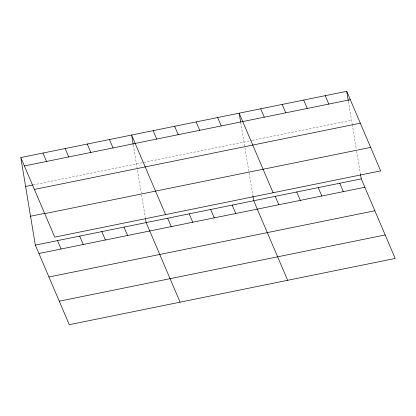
<?xml version="1.0" encoding="UTF-8"?>
<svg xmlns="http://www.w3.org/2000/svg" width="416" height="416" viewBox="0 0 416 416"><rect width="100%" height="100%" fill="white"/><g stroke="black" fill="none" stroke-linecap="round" stroke-linejoin="round"><path stroke-width="0.31" stroke-dasharray="2.08 1.56" d="M33.197 184.907L251.555 140.525M252.19 140.395L351.515 120.203M348.384 101.358L352.134 123.926M352.238 124.545L356.356 149.354M356.668 151.232L360.526 174.47M240.729 122.595L248.804 171.215M249.116 173.092L252.975 196.331M133.281 145.085L141.253 193.076M141.565 194.953L145.319 217.568"/><path stroke-width="0.62" d="M20.8 157.56L346.715 91.312L380.656 170.882L54.74 237.13L20.8 157.56L35.344 245.118L69.285 324.688L395.2 258.44L361.26 178.87L360.526 174.47M24.378 165.953L350.293 99.705M25.6 186.451L32.562 185.037M34.398 189.441L360.313 123.193M30.545 216.221L44.476 213.392M44.72 213.642L370.635 147.394M35.344 245.118L361.26 178.87M38.922 253.51L364.837 187.262M48.942 276.999L374.858 210.751M59.264 301.2L385.18 234.952M325.203 95.68L328.786 104.073M339.747 183.243L343.33 191.636M303.696 100.053L307.273 108.446M318.24 187.611L321.818 196.009M282.183 104.426L285.766 112.819M296.728 191.984L300.31 200.377M260.671 108.8L264.254 117.192M275.22 196.357L278.798 204.75M273.104 192.743L239.164 113.173L240.625 121.966M287.648 280.301L253.708 200.73L252.975 196.331M217.651 117.546L221.234 125.939M232.196 205.104L235.778 213.496M196.144 121.919L199.722 130.312M210.688 209.477L214.266 217.87M174.632 126.287L178.209 134.68M189.176 213.85L192.759 222.243M153.119 130.66L156.702 139.053M167.664 218.218L171.246 226.616M165.552 214.609L131.612 135.034L133.177 144.456M180.097 302.167L146.156 222.591L145.527 218.826M109.45 139.537L113.027 147.935M123.994 227.1L127.572 235.492M87.287 144.045L90.865 152.438M101.832 231.603L105.409 239.996M65.125 148.548L68.702 156.941M79.669 236.106L83.247 244.499M42.962 153.052L46.54 161.45M57.507 240.614L61.084 249.007M346.715 91.312L348.28 100.729"/></g></svg>
